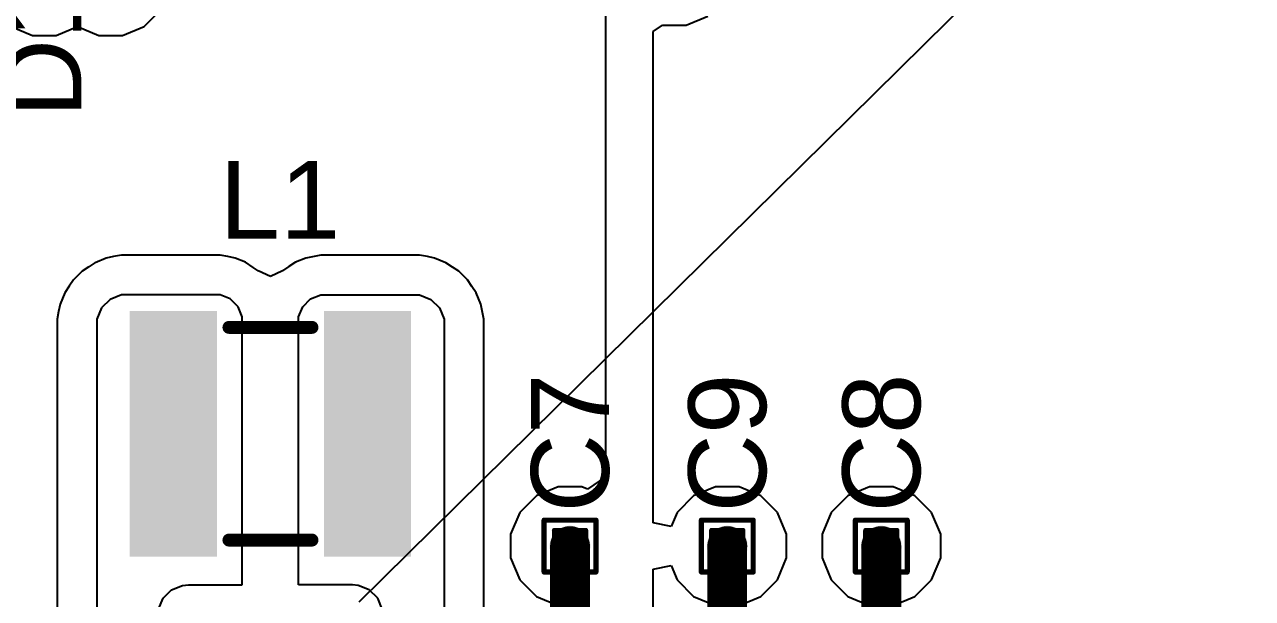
# Model space of a CAD drawing. Header units: inches. Extents: x -12 to 5357, y -8 to 5291.
# Drawn here: x 3.99 to 16.01, y 14.68 to 20.3 of the extents above; entities that cross this region are included whole.
import ezdxf

# ---------------------------------------------------------------- set-up
doc = ezdxf.new("R2010")
doc.units = ezdxf.units.IN
for name, color, linetype in [('Bottom Layer', 5, 'Continuous'), ('Drill Drawing', 1, 'Continuous'), ('Ground', 16, 'Continuous'), ('Power', 76, 'Continuous'), ('Top Layer', 1, 'Continuous'), ('Top Overlay', 2, 'Continuous'), ('Top Paste', 8, 'Continuous'), ('Top Solder', 216, 'Continuous'), ('Via Holes', 16, 'Continuous')]:
    doc.layers.add(name, color=color, linetype=linetype)
doc.styles.add('Arial', font='', dxfattribs={"height": 0.2})
doc.styles.get('Arial').set_extended_font_data('Arial')

# ---------------------------------------------------------------- blocks, each defined once
blk = doc.blocks.new('14_VSON__4_3__20')
at = {"layer": 'Top Solder'}
blk.add_line((-0.868, -2.278), (-5350.816, -5279.07), dxfattribs=at)
blk = doc.blocks.new('IND_1008__2520_M_______68')
at = {"layer": 'Top Layer'}
for points in [[(-1.275, 1.1), (-0.625, 1.1), (-0.625, -1.1), (-1.275, -1.1)], [(0.625, 1.1), (1.275, 1.1), (1.275, -1.1), (0.625, -1.1)]]:
    blk.add_hatch(color=1, dxfattribs=at).paths.add_polyline_path(points)
at = {"layer": 'Top Paste'}
for points in [[(-1.275, 1.1), (-0.625, 1.1), (-0.625, -1.1), (-1.275, -1.1)], [(0.625, 1.1), (1.275, 1.1), (1.275, -1.1), (0.625, -1.1)]]:
    blk.add_hatch(color=8, dxfattribs=at).paths.add_polyline_path(points)
at = {"layer": 'Top Solder'}
for points in [[(-1.377, 1.202), (-0.523, 1.202), (-0.523, -1.202), (-1.377, -1.202)], [(0.523, 1.202), (1.377, 1.202), (1.377, -1.202), (0.523, -1.202)]]:
    blk.add_hatch(color=216, dxfattribs=at).paths.add_polyline_path(points)
at = {"layer": 'Top Overlay'}
for points in [[(-0.406, 1.041, 0.127, 0.127, 0), (0.406, 1.041, 0.127, 0.127, 0)], [(-0.406, -1.041, 0.127, 0.127, 0), (0.406, -1.041, 0.127, 0.127, 0)]]:
    blk.add_lwpolyline(points, format="xyseb", dxfattribs=at)
for points in [[(-0.438, 1.041, 0.0635, 0.0635, 1), (-0.375, 1.041, 0.0635, 0.0635, 1)], [(0.375, 1.041, 0.0635, 0.0635, 1), (0.438, 1.041, 0.0635, 0.0635, 1)], [(-0.438, -1.041, 0.0635, 0.0635, 1), (-0.375, -1.041, 0.0635, 0.0635, 1)], [(0.375, -1.041, 0.0635, 0.0635, 1), (0.438, -1.041, 0.0635, 0.0635, 1)]]:
    blk.add_lwpolyline(points, format="xyseb", close=True, dxfattribs=at)

msp = doc.modelspace()

# ---------------------------------------------------------------- hatches: boundary and pattern name
at = {"layer": 'Bottom Layer'}
h = msp.add_hatch(color=5, dxfattribs=at)
edge = h.paths.add_edge_path()
edge.add_arc((9.33, 15.192), 0.2, 0, 360)
h = msp.add_hatch(color=5, dxfattribs=at)
edge = h.paths.add_edge_path()
edge.add_arc((10.87, 15.192), 0.2, 0, 360)
h = msp.add_hatch(color=5, dxfattribs=at)
edge = h.paths.add_edge_path()
edge.add_arc((12.379, 15.192), 0.2, 0, 360)
at = {"layer": 'Ground'}
h = msp.add_hatch(color=16, dxfattribs=at)
edge = h.paths.add_edge_path()
edge.add_arc((9.33, 15.192), 0.2, 0, 360)
h = msp.add_hatch(color=16, dxfattribs=at)
edge = h.paths.add_edge_path()
edge.add_arc((10.87, 15.192), 0.2, 0, 360)
h = msp.add_hatch(color=16, dxfattribs=at)
edge = h.paths.add_edge_path()
edge.add_arc((12.379, 15.192), 0.2, 0, 360)
at = {"layer": 'Power'}
h = msp.add_hatch(color=76, dxfattribs=at)
edge = h.paths.add_edge_path()
edge.add_arc((9.33, 15.192), 0.2, 0, 360)
h = msp.add_hatch(color=76, dxfattribs=at)
edge = h.paths.add_edge_path()
edge.add_arc((10.87, 15.192), 0.2, 0, 360)
h = msp.add_hatch(color=76, dxfattribs=at)
edge = h.paths.add_edge_path()
edge.add_arc((12.379, 15.192), 0.2, 0, 360)
at = {"layer": 'Top Layer'}
h = msp.add_hatch(color=1, dxfattribs=at)
edge = h.paths.add_edge_path()
edge.add_arc((9.33, 15.192), 0.2, 0, 360)
h = msp.add_hatch(color=1, dxfattribs=at)
edge = h.paths.add_edge_path()
edge.add_arc((10.87, 15.192), 0.2, 0, 360)
h = msp.add_hatch(color=1, dxfattribs=at)
edge = h.paths.add_edge_path()
edge.add_arc((12.379, 15.192), 0.2, 0, 360)
at = {"layer": 'Via Holes'}
h = msp.add_hatch(color=7, dxfattribs=at)
edge = h.paths.add_edge_path()
edge.add_arc((9.33, 15.192), 0.1, 0, 360)
h = msp.add_hatch(color=7, dxfattribs=at)
edge = h.paths.add_edge_path()
edge.add_arc((10.87, 15.192), 0.1, 0, 360)
h = msp.add_hatch(color=7, dxfattribs=at)
edge = h.paths.add_edge_path()
edge.add_arc((12.379, 15.192), 0.1, 0, 360)

# ---------------------------------------------------------------- linework, layer by layer
at = {"layer": 'Drill Drawing'}
for points in [[(9.076, 15.446, 0.0508, 0.0508, 0), (9.584, 15.446, 0.0508, 0.0508, 0)], [(9.076, 14.938, 0.0508, 0.0508, 0), (9.076, 15.446, 0.0508, 0.0508, 0)], [(9.584, 14.938, 0.0508, 0.0508, 0), (9.584, 15.446, 0.0508, 0.0508, 0)], [(10.616, 15.446, 0.0508, 0.0508, 0), (11.124, 15.446, 0.0508, 0.0508, 0)], [(10.616, 14.938, 0.0508, 0.0508, 0), (10.616, 15.446, 0.0508, 0.0508, 0)], [(11.124, 14.938, 0.0508, 0.0508, 0), (11.124, 15.446, 0.0508, 0.0508, 0)], [(12.125, 15.446, 0.0508, 0.0508, 0), (12.633, 15.446, 0.0508, 0.0508, 0)], [(12.125, 14.938, 0.0508, 0.0508, 0), (12.125, 15.446, 0.0508, 0.0508, 0)], [(12.633, 14.938, 0.0508, 0.0508, 0), (12.633, 15.446, 0.0508, 0.0508, 0)], [(9.178, 15.345, 0.0508, 0.0508, 0), (9.483, 15.345, 0.0508, 0.0508, 0)], [(9.178, 15.04, 0.0508, 0.0508, 0), (9.178, 15.345, 0.0508, 0.0508, 0)], [(9.483, 15.04, 0.0508, 0.0508, 0), (9.483, 15.345, 0.0508, 0.0508, 0)], [(10.718, 15.345, 0.0508, 0.0508, 0), (11.023, 15.345, 0.0508, 0.0508, 0)], [(10.718, 15.04, 0.0508, 0.0508, 0), (10.718, 15.345, 0.0508, 0.0508, 0)], [(11.023, 15.04, 0.0508, 0.0508, 0), (11.023, 15.345, 0.0508, 0.0508, 0)], [(12.226, 15.345, 0.0508, 0.0508, 0), (12.531, 15.345, 0.0508, 0.0508, 0)], [(12.226, 15.04, 0.0508, 0.0508, 0), (12.226, 15.345, 0.0508, 0.0508, 0)], [(12.531, 15.04, 0.0508, 0.0508, 0), (12.531, 15.345, 0.0508, 0.0508, 0)], [(9.178, 15.04, 0.0508, 0.0508, 0), (9.483, 15.04, 0.0508, 0.0508, 0)], [(10.718, 15.04, 0.0508, 0.0508, 0), (11.023, 15.04, 0.0508, 0.0508, 0)], [(12.226, 15.04, 0.0508, 0.0508, 0), (12.531, 15.04, 0.0508, 0.0508, 0)], [(9.076, 14.938, 0.0508, 0.0508, 0), (9.584, 14.938, 0.0508, 0.0508, 0)], [(10.616, 14.938, 0.0508, 0.0508, 0), (11.124, 14.938, 0.0508, 0.0508, 0)], [(12.125, 14.938, 0.0508, 0.0508, 0), (12.633, 14.938, 0.0508, 0.0508, 0)]]:
    msp.add_lwpolyline(points, format="xyseb", dxfattribs=at)
for points in [[(9.064, 15.446, 0.0254, 0.0254, 1), (9.089, 15.446, 0.0254, 0.0254, 1)], [(9.064, 15.446, 0.0254, 0.0254, 1), (9.089, 15.446, 0.0254, 0.0254, 1)], [(9.572, 15.446, 0.0254, 0.0254, 1), (9.597, 15.446, 0.0254, 0.0254, 1)], [(9.572, 15.446, 0.0254, 0.0254, 1), (9.597, 15.446, 0.0254, 0.0254, 1)], [(10.604, 15.446, 0.0254, 0.0254, 1), (10.629, 15.446, 0.0254, 0.0254, 1)], [(10.604, 15.446, 0.0254, 0.0254, 1), (10.629, 15.446, 0.0254, 0.0254, 1)], [(11.112, 15.446, 0.0254, 0.0254, 1), (11.137, 15.446, 0.0254, 0.0254, 1)], [(11.112, 15.446, 0.0254, 0.0254, 1), (11.137, 15.446, 0.0254, 0.0254, 1)], [(12.112, 15.446, 0.0254, 0.0254, 1), (12.137, 15.446, 0.0254, 0.0254, 1)], [(12.112, 15.446, 0.0254, 0.0254, 1), (12.137, 15.446, 0.0254, 0.0254, 1)], [(12.62, 15.446, 0.0254, 0.0254, 1), (12.645, 15.446, 0.0254, 0.0254, 1)], [(12.62, 15.446, 0.0254, 0.0254, 1), (12.645, 15.446, 0.0254, 0.0254, 1)], [(9.165, 15.345, 0.0254, 0.0254, 1), (9.191, 15.345, 0.0254, 0.0254, 1)], [(9.165, 15.345, 0.0254, 0.0254, 1), (9.191, 15.345, 0.0254, 0.0254, 1)], [(9.47, 15.345, 0.0254, 0.0254, 1), (9.496, 15.345, 0.0254, 0.0254, 1)], [(9.47, 15.345, 0.0254, 0.0254, 1), (9.496, 15.345, 0.0254, 0.0254, 1)], [(10.705, 15.345, 0.0254, 0.0254, 1), (10.731, 15.345, 0.0254, 0.0254, 1)], [(10.705, 15.345, 0.0254, 0.0254, 1), (10.731, 15.345, 0.0254, 0.0254, 1)], [(11.01, 15.345, 0.0254, 0.0254, 1), (11.036, 15.345, 0.0254, 0.0254, 1)], [(11.01, 15.345, 0.0254, 0.0254, 1), (11.036, 15.345, 0.0254, 0.0254, 1)], [(12.214, 15.345, 0.0254, 0.0254, 1), (12.239, 15.345, 0.0254, 0.0254, 1)], [(12.214, 15.345, 0.0254, 0.0254, 1), (12.239, 15.345, 0.0254, 0.0254, 1)], [(12.518, 15.345, 0.0254, 0.0254, 1), (12.544, 15.345, 0.0254, 0.0254, 1)], [(12.518, 15.345, 0.0254, 0.0254, 1), (12.544, 15.345, 0.0254, 0.0254, 1)], [(9.165, 15.04, 0.0254, 0.0254, 1), (9.191, 15.04, 0.0254, 0.0254, 1)], [(9.165, 15.04, 0.0254, 0.0254, 1), (9.191, 15.04, 0.0254, 0.0254, 1)], [(9.47, 15.04, 0.0254, 0.0254, 1), (9.496, 15.04, 0.0254, 0.0254, 1)], [(9.47, 15.04, 0.0254, 0.0254, 1), (9.496, 15.04, 0.0254, 0.0254, 1)], [(10.705, 15.04, 0.0254, 0.0254, 1), (10.731, 15.04, 0.0254, 0.0254, 1)], [(10.705, 15.04, 0.0254, 0.0254, 1), (10.731, 15.04, 0.0254, 0.0254, 1)], [(11.01, 15.04, 0.0254, 0.0254, 1), (11.036, 15.04, 0.0254, 0.0254, 1)], [(11.01, 15.04, 0.0254, 0.0254, 1), (11.036, 15.04, 0.0254, 0.0254, 1)], [(12.214, 15.04, 0.0254, 0.0254, 1), (12.239, 15.04, 0.0254, 0.0254, 1)], [(12.214, 15.04, 0.0254, 0.0254, 1), (12.239, 15.04, 0.0254, 0.0254, 1)], [(12.518, 15.04, 0.0254, 0.0254, 1), (12.544, 15.04, 0.0254, 0.0254, 1)], [(12.518, 15.04, 0.0254, 0.0254, 1), (12.544, 15.04, 0.0254, 0.0254, 1)], [(9.064, 14.938, 0.0254, 0.0254, 1), (9.089, 14.938, 0.0254, 0.0254, 1)], [(9.064, 14.938, 0.0254, 0.0254, 1), (9.089, 14.938, 0.0254, 0.0254, 1)], [(9.572, 14.938, 0.0254, 0.0254, 1), (9.597, 14.938, 0.0254, 0.0254, 1)], [(9.572, 14.938, 0.0254, 0.0254, 1), (9.597, 14.938, 0.0254, 0.0254, 1)], [(10.604, 14.938, 0.0254, 0.0254, 1), (10.629, 14.938, 0.0254, 0.0254, 1)], [(10.604, 14.938, 0.0254, 0.0254, 1), (10.629, 14.938, 0.0254, 0.0254, 1)], [(11.112, 14.938, 0.0254, 0.0254, 1), (11.137, 14.938, 0.0254, 0.0254, 1)], [(11.112, 14.938, 0.0254, 0.0254, 1), (11.137, 14.938, 0.0254, 0.0254, 1)], [(12.112, 14.938, 0.0254, 0.0254, 1), (12.137, 14.938, 0.0254, 0.0254, 1)], [(12.112, 14.938, 0.0254, 0.0254, 1), (12.137, 14.938, 0.0254, 0.0254, 1)], [(12.62, 14.938, 0.0254, 0.0254, 1), (12.645, 14.938, 0.0254, 0.0254, 1)], [(12.62, 14.938, 0.0254, 0.0254, 1), (12.645, 14.938, 0.0254, 0.0254, 1)]]:
    msp.add_lwpolyline(points, format="xyseb", close=True, dxfattribs=at)
at = {"layer": 'Power'}
for p, q in [((9.677, 36.082), (9.677, 15.87)), ((5.162, 20.279), (5.325, 20.443)), ((10.467, 20.292), (10.68, 20.381)), ((3.858, 20.278), (4.067, 20.191)), ((4.298, 20.191), (4.508, 20.278)), ((4.508, 20.278), (4.717, 20.191)), ((4.948, 20.191), (5.162, 20.279)), ((10.143, 20.231), (10.236, 20.292)), ((10.143, 15.419), (10.143, 20.231)), ((10.236, 20.292), (10.467, 20.292)), ((4.067, 20.191), (4.298, 20.191)), ((4.717, 20.191), (4.948, 20.191)), ((9.215, 15.773), (9.001, 15.685)), ((9.446, 15.773), (9.215, 15.773)), ((9.5, 15.751), (9.446, 15.773)), ((9.677, 15.87), (9.5, 15.751)), ((10.755, 15.773), (10.541, 15.685)), ((10.986, 15.773), (10.755, 15.773)), ((11.2, 15.685), (10.986, 15.773)), ((12.263, 15.773), (12.05, 15.685)), ((12.494, 15.773), (12.263, 15.773)), ((12.708, 15.685), (12.494, 15.773)), ((9.001, 15.685), (8.838, 15.521)), ((10.541, 15.685), (10.378, 15.521)), ((11.363, 15.521), (11.2, 15.685)), ((12.05, 15.685), (11.886, 15.521)), ((12.871, 15.521), (12.708, 15.685)), ((8.838, 15.521), (8.749, 15.308)), ((10.378, 15.521), (10.321, 15.383)), ((11.451, 15.308), (11.363, 15.521)), ((11.886, 15.521), (11.798, 15.308)), ((12.96, 15.308), (12.871, 15.521)), ((10.321, 15.383), (10.143, 15.419)), ((8.749, 15.308), (8.749, 15.077)), ((11.451, 15.077), (11.451, 15.308)), ((11.798, 15.308), (11.798, 15.077)), ((12.96, 15.077), (12.96, 15.308)), ((8.749, 15.077), (8.838, 14.863)), ((11.363, 14.863), (11.451, 15.077)), ((11.798, 15.077), (11.886, 14.863)), ((12.871, 14.863), (12.96, 15.077)), ((10.143, 14.966), (10.321, 15.001)), ((10.143, 5.537), (10.143, 14.966)), ((10.321, 15.001), (10.378, 14.863)), ((8.838, 14.863), (9.001, 14.7)), ((10.378, 14.863), (10.541, 14.7)), ((11.2, 14.7), (11.363, 14.863)), ((11.886, 14.863), (12.05, 14.7)), ((12.708, 14.7), (12.871, 14.863)), ((9.001, 14.7), (9.215, 14.611)), ((10.541, 14.7), (10.755, 14.611)), ((10.986, 14.611), (11.2, 14.7)), ((12.05, 14.7), (12.263, 14.611)), ((12.494, 14.611), (12.708, 14.7))]:
    msp.add_line(p, q, dxfattribs=at)
at = {"layer": 'Top Layer'}
for p, q in [((4.938, 18.041), (4.86, 18.026)), ((4.998, 18.041), (4.938, 18.041)), ((4.938, 18.041), (4.938, 18.041)), ((4.938, 18.041), (4.938, 18.041)), ((5.849, 18.041), (4.998, 18.041)), ((5.903, 18.041), (5.849, 18.041)), ((5.849, 18.041), (5.849, 18.041)), ((5.979, 18.026), (5.903, 18.041)), ((5.903, 18.041), (5.903, 18.041)), ((5.903, 18.041), (5.903, 18.041)), ((6.89, 18.041), (6.81, 18.025)), ((6.945, 18.041), (6.89, 18.041)), ((6.89, 18.041), (6.89, 18.041)), ((6.89, 18.041), (6.89, 18.041)), ((7.796, 18.041), (6.945, 18.041)), ((6.945, 18.041), (6.945, 18.041)), ((7.856, 18.041), (7.796, 18.041)), ((7.934, 18.026), (7.856, 18.041)), ((7.856, 18.041), (7.856, 18.041)), ((7.856, 18.041), (7.856, 18.041)), ((4.62, 17.927), (4.552, 17.882)), ((4.678, 17.966), (4.62, 17.927)), ((4.679, 17.966), (4.678, 17.966)), ((4.678, 17.966), (4.678, 17.966)), ((4.789, 18.012), (4.679, 17.966)), ((4.86, 18.026), (4.789, 18.012)), ((4.789, 18.012), (4.789, 18.012)), ((4.789, 18.012), (4.789, 18.012)), ((6.052, 18.012), (5.979, 18.026)), ((6.152, 17.97), (6.052, 18.012)), ((6.052, 18.012), (6.052, 18.012)), ((6.052, 18.012), (6.052, 18.012)), ((6.228, 17.92), (6.152, 17.97)), ((6.152, 17.97), (6.152, 17.97)), ((6.152, 17.97), (6.152, 17.97)), ((6.278, 17.886), (6.228, 17.92)), ((6.578, 17.928), (6.516, 17.886)), ((6.642, 17.97), (6.578, 17.928)), ((6.742, 18.012), (6.642, 17.97)), ((6.642, 17.97), (6.642, 17.97)), ((6.642, 17.97), (6.642, 17.97)), ((6.81, 18.025), (6.742, 18.012)), ((6.742, 18.012), (6.742, 18.012)), ((6.742, 18.012), (6.742, 18.012)), ((8.004, 18.012), (7.934, 18.026)), ((8.115, 17.966), (8.004, 18.012)), ((8.004, 18.012), (8.004, 18.012)), ((8.004, 18.012), (8.004, 18.012)), ((8.18, 17.922), (8.115, 17.966)), ((8.115, 17.966), (8.115, 17.966)), ((8.115, 17.966), (8.115, 17.966)), ((8.241, 17.882), (8.18, 17.922)), ((4.468, 17.797), (4.426, 17.735)), ((4.552, 17.882), (4.468, 17.797)), ((4.468, 17.797), (4.468, 17.797)), ((4.468, 17.797), (4.468, 17.797)), ((4.552, 17.882), (4.552, 17.882)), ((4.552, 17.882), (4.552, 17.882)), ((6.397, 17.83), (6.278, 17.886)), ((6.278, 17.886), (6.278, 17.886)), ((6.278, 17.886), (6.278, 17.886)), ((6.516, 17.886), (6.397, 17.83)), ((6.516, 17.886), (6.516, 17.886)), ((6.516, 17.886), (6.516, 17.886)), ((8.326, 17.797), (8.241, 17.882)), ((8.241, 17.882), (8.241, 17.882)), ((8.241, 17.882), (8.241, 17.882)), ((8.369, 17.732), (8.326, 17.797)), ((8.326, 17.797), (8.326, 17.797)), ((8.326, 17.797), (8.326, 17.797)), ((4.426, 17.735), (4.384, 17.671)), ((8.41, 17.671), (8.369, 17.732)), ((4.338, 17.561), (4.323, 17.487)), ((4.384, 17.671), (4.338, 17.561)), ((4.338, 17.561), (4.338, 17.561)), ((4.338, 17.561), (4.338, 17.561)), ((4.384, 17.671), (4.384, 17.671)), ((4.384, 17.671), (4.384, 17.671)), ((4.827, 17.607), (4.742, 17.523)), ((4.938, 17.653), (4.827, 17.607)), ((4.998, 17.653), (4.938, 17.653)), ((5.849, 17.653), (4.998, 17.653)), ((5.903, 17.653), (5.849, 17.653)), ((5.849, 17.653), (5.849, 17.653)), ((6.003, 17.612), (5.903, 17.653)), ((6.08, 17.535), (6.003, 17.612)), ((6.714, 17.535), (6.79, 17.612)), ((6.79, 17.612), (6.89, 17.653)), ((6.89, 17.653), (6.945, 17.653)), ((6.945, 17.653), (6.945, 17.653)), ((6.945, 17.653), (7.796, 17.653)), ((7.796, 17.653), (7.856, 17.653)), ((7.856, 17.653), (7.966, 17.607)), ((7.966, 17.607), (8.051, 17.523)), ((8.456, 17.561), (8.41, 17.671)), ((8.41, 17.671), (8.41, 17.671)), ((8.41, 17.671), (8.41, 17.671)), ((8.469, 17.494), (8.456, 17.561)), ((8.456, 17.561), (8.456, 17.561)), ((8.456, 17.561), (8.456, 17.561)), ((4.323, 17.487), (4.308, 17.412)), ((4.742, 17.523), (4.697, 17.412)), ((6.121, 17.435), (6.08, 17.535)), ((6.121, 17.38), (6.121, 17.435)), ((6.672, 17.435), (6.714, 17.535)), ((6.672, 17.38), (6.672, 17.435)), ((8.051, 17.523), (8.097, 17.412)), ((8.485, 17.412), (8.469, 17.494)), ((4.308, 17.412), (4.308, 17.412)), ((4.308, 17.412), (4.308, 17.412)), ((4.308, 17.412), (4.308, 17.352)), ((4.308, 17.352), (4.308, 13.652)), ((4.697, 17.412), (4.697, 17.352)), ((4.697, 17.352), (4.697, 17.352)), ((4.697, 17.352), (4.697, 13.368)), ((6.121, 14.813), (6.121, 17.38)), ((6.672, 14.813), (6.672, 17.38)), ((8.097, 17.412), (8.097, 17.352)), ((8.097, 17.352), (8.097, 17.352)), ((8.097, 17.352), (8.097, 13.248)), ((8.485, 17.352), (8.485, 17.412)), ((8.485, 17.412), (8.485, 17.412)), ((8.485, 17.412), (8.485, 17.412)), ((8.485, 13.438), (8.485, 17.352)), ((8.485, 17.352), (8.485, 17.352)), ((5.429, 14.763), (5.536, 14.808)), ((5.536, 14.808), (5.594, 14.813)), ((5.594, 14.813), (5.594, 14.813)), ((5.594, 14.813), (6.121, 14.813)), ((7.199, 14.813), (6.672, 14.813)), ((7.257, 14.808), (7.199, 14.813)), ((7.199, 14.813), (7.199, 14.813)), ((7.365, 14.763), (7.257, 14.808)), ((5.302, 14.574), (5.347, 14.681)), ((5.347, 14.681), (5.429, 14.763)), ((7.447, 14.681), (7.365, 14.763)), ((7.491, 14.574), (7.447, 14.681))]:
    msp.add_line(p, q, dxfattribs=at)
for points in [[(9.33, 14.108, 0.389, 0.389, 0), (9.33, 15.192, 0.389, 0.389, 0)], [(10.87, 14.108, 0.389, 0.389, 0), (10.87, 15.192, 0.389, 0.389, 0)], [(12.379, 14.108, 0.389, 0.389, 0), (12.379, 15.192, 0.389, 0.389, 0)]]:
    msp.add_lwpolyline(points, format="xyseb", dxfattribs=at)
for points in [[(9.233, 15.192, 0.195, 0.195, 1), (9.428, 15.192, 0.195, 0.195, 1)], [(10.773, 15.192, 0.195, 0.195, 1), (10.968, 15.192, 0.195, 0.195, 1)], [(12.281, 15.192, 0.195, 0.195, 1), (12.476, 15.192, 0.195, 0.195, 1)]]:
    msp.add_lwpolyline(points, format="xyseb", close=True, dxfattribs=at)

# ---------------------------------------------------------------- block references
at = {"rotation": 180}
msp.add_blockref('14_VSON__4_3__20', (6.397, 12.368), dxfattribs=at)
msp.add_blockref('IND_1008__2520_M_______68', (6.397, 16.292))

# ---------------------------------------------------------------- texts
at = {"layer": 'Top Overlay', "style": 'Arial'}
for s, p in [('D1', (4.545, 19.388)), ('C8', (12.76, 15.52)), ('C7', (9.711, 15.52)), ('C9', (11.251, 15.52))]:
    msp.add_text(s, height=0.762, rotation=90, dxfattribs=at).set_placement(p)
msp.add_text('L1', height=0.762, dxfattribs=at).set_placement((5.898, 18.201))

doc.saveas('drawing.dxf')
